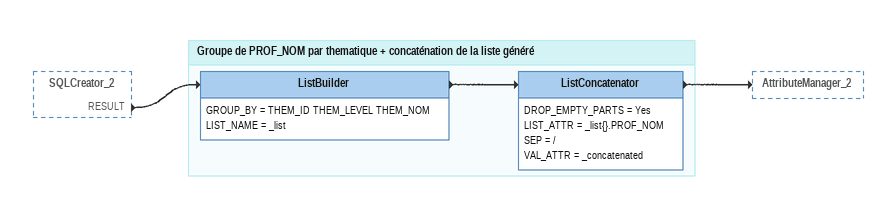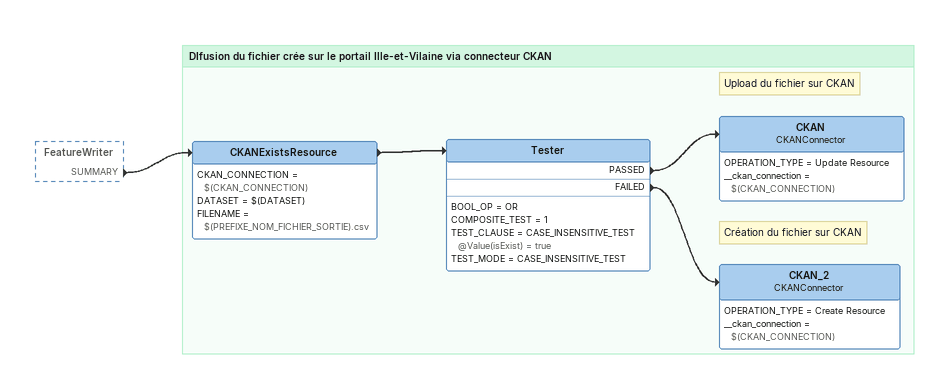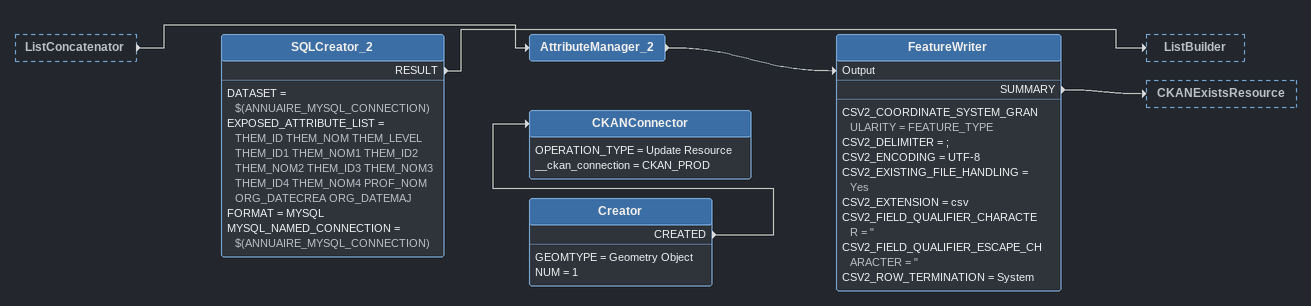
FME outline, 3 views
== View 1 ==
SQLCreator_2 [outside]
    RESULT -> ListBuilder

Bookmark: Groupe de PROF_NOM par thematique + concaténation de la liste généré
ListBuilder
    GROUP_BY = THEM_ID THEM_LEVEL THEM_NOM
    LIST_NAME = _list
    -> ListConcatenator
ListConcatenator
    DROP_EMPTY_PARTS = Yes
    LIST_ATTR = _list{}.PROF_NOM
    SEP = /
    VAL_ATTR = _concatenated
    -> AttributeManager_2

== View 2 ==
FeatureWriter [outside]
    SUMMARY -> CKANExistsResource

Bookmark: DIfusion du fichier crée sur le portail Ille-et-Vilaine via connecteur CKAN
CKANExistsResource
    CKAN_CONNECTION = $(CKAN_CONNECTION)
    DATASET = $(DATASET)
    FILENAME = $(PREFIXE_NOM_FICHIER_SORTIE).csv
    -> Tester
Tester
    BOOL_OP = OR
    COMPOSITE_TEST = 1
    TEST_CLAUSE = CASE_INSENSITIVE_TEST @Value(isExist) = true
    TEST_MODE = CASE_INSENSITIVE_TEST
    PASSED -> CKAN
    FAILED -> CKAN_2
Note: Upload du fichier sur CKAN
CKAN: CKANConnector
    OPERATION_TYPE = Update Resource
    __ckan_connection = $(CKAN_CONNECTION)
Note: Création du fichier sur CKAN
CKAN_2: CKANConnector
    OPERATION_TYPE = Create Resource
    __ckan_connection = $(CKAN_CONNECTION)

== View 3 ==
ListConcatenator [outside]
    -> AttributeManager_2
SQLCreator_2
    DATASET = $(ANNUAIRE_MYSQL_CONNECTION)
    EXPOSED_ATTRIBUTE_LIST = THEM_ID THEM_NOM THEM_LEVEL THEM_ID1 THEM_NOM1 THEM_ID2 THEM_NOM2 THEM_ID3 THEM_NOM3 THEM_ID4 THEM_NOM4 PROF_NOM ORG_DATECREA ORG_DATEMAJ
    FORMAT = MYSQL
    MYSQL_NAMED_CONNECTION = $(ANNUAIRE_MYSQL_CONNECTION)
    RESULT -> ListBuilder
AttributeManager_2
    -> FeatureWriter [Output]
FeatureWriter
    CSV2_COORDINATE_SYSTEM_GRANULARITY = FEATURE_TYPE
    CSV2_DELIMITER = ;
    CSV2_ENCODING = UTF-8
    CSV2_EXISTING_FILE_HANDLING = Yes
    CSV2_EXTENSION = csv
    CSV2_FIELD_QUALIFIER_CHARACTER = "
    CSV2_FIELD_QUALIFIER_ESCAPE_CHARACTER = "
    CSV2_ROW_TERMINATION = System
    SUMMARY -> CKANExistsResource
Creator
    GEOMTYPE = Geometry Object
    NUM = 1
    CREATED -> CKANConnector
CKANConnector
    OPERATION_TYPE = Update Resource
    __ckan_connection = CKAN_PROD
